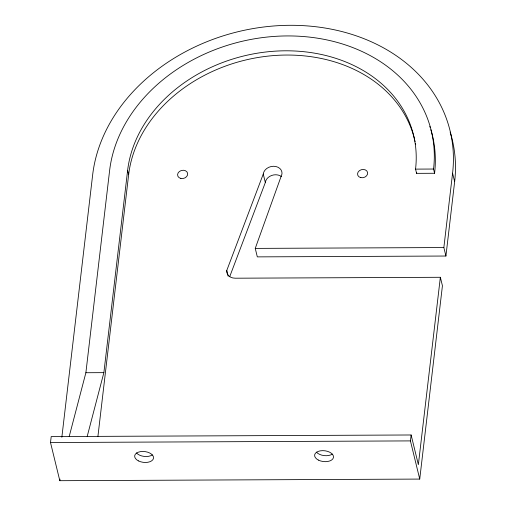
<?xml version="1.0" encoding="UTF-8"?>
<svg xmlns="http://www.w3.org/2000/svg" width="506" height="506" viewBox="0 0 506 506"><rect width="100%" height="100%" fill="white"/><g stroke="black" fill="none" stroke-linecap="round" stroke-linejoin="round"><path stroke-width="0.76" d="M440.359 277.288L442.427 285.77L419.733 479.081L59.809 480.7L50.505 442.522L51.207 436.577L411.131 434.983L418.367 464.653L440.359 277.288L235.208 278.205A9.5 7.615 -13.7 0 1 226.758 270.52L263.265 174.045A9.5 7.615 -13.7 0 1 273.531 166.272A9.5 7.615 -13.7 0 1 281.981 173.963L255.252 248.395L257.32 256.877L445.919 256.03L454.647 181.679A182.647 146.443 -13.7 0 0 450.157 132.085M61.846 437.273L92.661 174.81A182.647 146.443 -13.7 0 1 290.077 25.3A182.647 146.443 -13.7 0 1 452.579 173.197L454.647 181.679M59.809 480.7L59.999 479.131M69.202 436.495L85.881 372.726L109.619 170.49A164.38 131.794 -13.7 0 1 287.3 35.932A164.38 131.794 -13.7 0 1 433.553 169.036L434.584 173.273L416.59 173.356L415.552 169.118A146.114 117.152 -13.7 0 0 285.555 50.802A146.114 117.152 -13.7 0 0 127.62 170.408L103.875 372.644L87.196 436.419M97.93 436.336L128.65 174.652L127.62 170.408M445.919 256.03L443.851 247.548L452.579 173.197M419.733 479.081L410.429 440.903L411.131 434.983M229.661 276.795L265.334 182.527A9.5 7.615 -13.7 0 1 271.697 175.449A9.5 7.615 -13.7 0 1 281.602 176.695M415.552 169.118L433.553 169.036M255.252 248.395L443.851 247.548M85.881 372.726L103.875 372.644M50.505 442.522L410.429 440.903M263.265 174.045L265.334 182.527M226.758 270.52L228.136 276.175M152.369 454.888A9.5 5.439 6.7 0 1 136.468 452.94M332.334 454.078A9.5 5.439 6.7 0 1 316.427 452.136M414.863 140.592A146.114 117.152 -13.7 0 1 415.084 141.591M415.502 143.59A146.114 117.152 -13.7 0 1 415.692 144.596M416.704 172.318A146.114 117.152 -13.7 0 1 416.59 173.356M128.65 174.652A146.114 117.152 -13.7 0 1 265.783 56.368A146.114 117.152 -13.7 0 1 414.629 139.599M430.878 129.745A164.38 131.794 -13.7 0 1 434.584 173.273M429.828 126.456A164.38 131.794 -13.7 0 1 430.189 127.544M318.4 460.087A9.5 5.439 6.7 0 0 333.454 457.544A9.5 5.439 6.7 0 0 320.349 450.84A9.5 5.439 6.7 0 0 318.4 460.087M138.442 460.896A9.5 5.439 6.7 0 0 153.495 458.354A9.5 5.439 6.7 0 0 140.383 451.649A9.5 5.439 6.7 0 0 138.442 460.896M180.863 178.435A5.117 4.099 -13.7 0 0 187.631 173.311A5.117 4.099 -13.7 0 0 179.421 171.477A5.117 4.099 -13.7 0 0 180.863 178.435M360.822 177.625A5.117 4.099 -13.7 0 0 367.596 172.502A5.117 4.099 -13.7 0 0 359.387 170.674A5.117 4.099 -13.7 0 0 360.822 177.625"/></g></svg>
